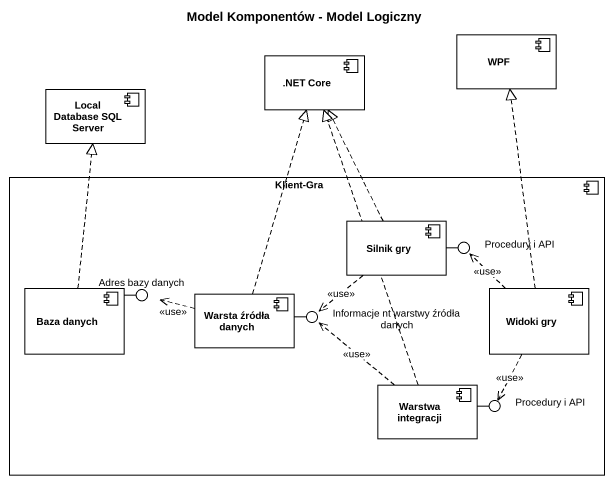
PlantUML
@startuml
title Model Komponentów - Model Logiczny
component ".NET Core" as NET_Core
component WPF
component "Local Database SQL Server" as Local_Database_SQL_Server
component "Klient-Gra" as Klient_Gra {
  component "Silnik gry" as Silnik_gry
  component "Baza danych" as Baza_danych
  component "Warsta źródła danych" as Warsta_źródła_danych
  component "Widoki gry" as Widoki_gry
  component "Warstwa integracji" as Warstwa_integracji
}
() "Procedury i API" as Procedury_i_API
() "Adres bazy danych" as Adres_bazy_danych
() "Informacje nt warstwy źródła danych" as Informacje_nt_warstwy
() "Procedury i API" as Procedury_i_API_2
Silnik_gry -right- Procedury_i_API
Baza_danych -right- Adres_bazy_danych
Warsta_źródła_danych -right- Informacje_nt_warstwy
Warstwa_integracji -right- Procedury_i_API_2
Silnik_gry .up.|> NET_Core
Silnik_gry ..> Informacje_nt_warstwy : <<use>>
Baza_danych .up.|> Local_Database_SQL_Server
Warsta_źródła_danych .up.|> NET_Core
Warsta_źródła_danych .left.> Adres_bazy_danych : <<use>>
Widoki_gry .up.|> WPF
Widoki_gry .up.> Procedury_i_API : <<use>>
Widoki_gry ..> Procedury_i_API_2 : <<use>>
Warstwa_integracji .up.|> NET_Core
Warstwa_integracji .up.> Informacje_nt_warstwy : <<use>>
@enduml
